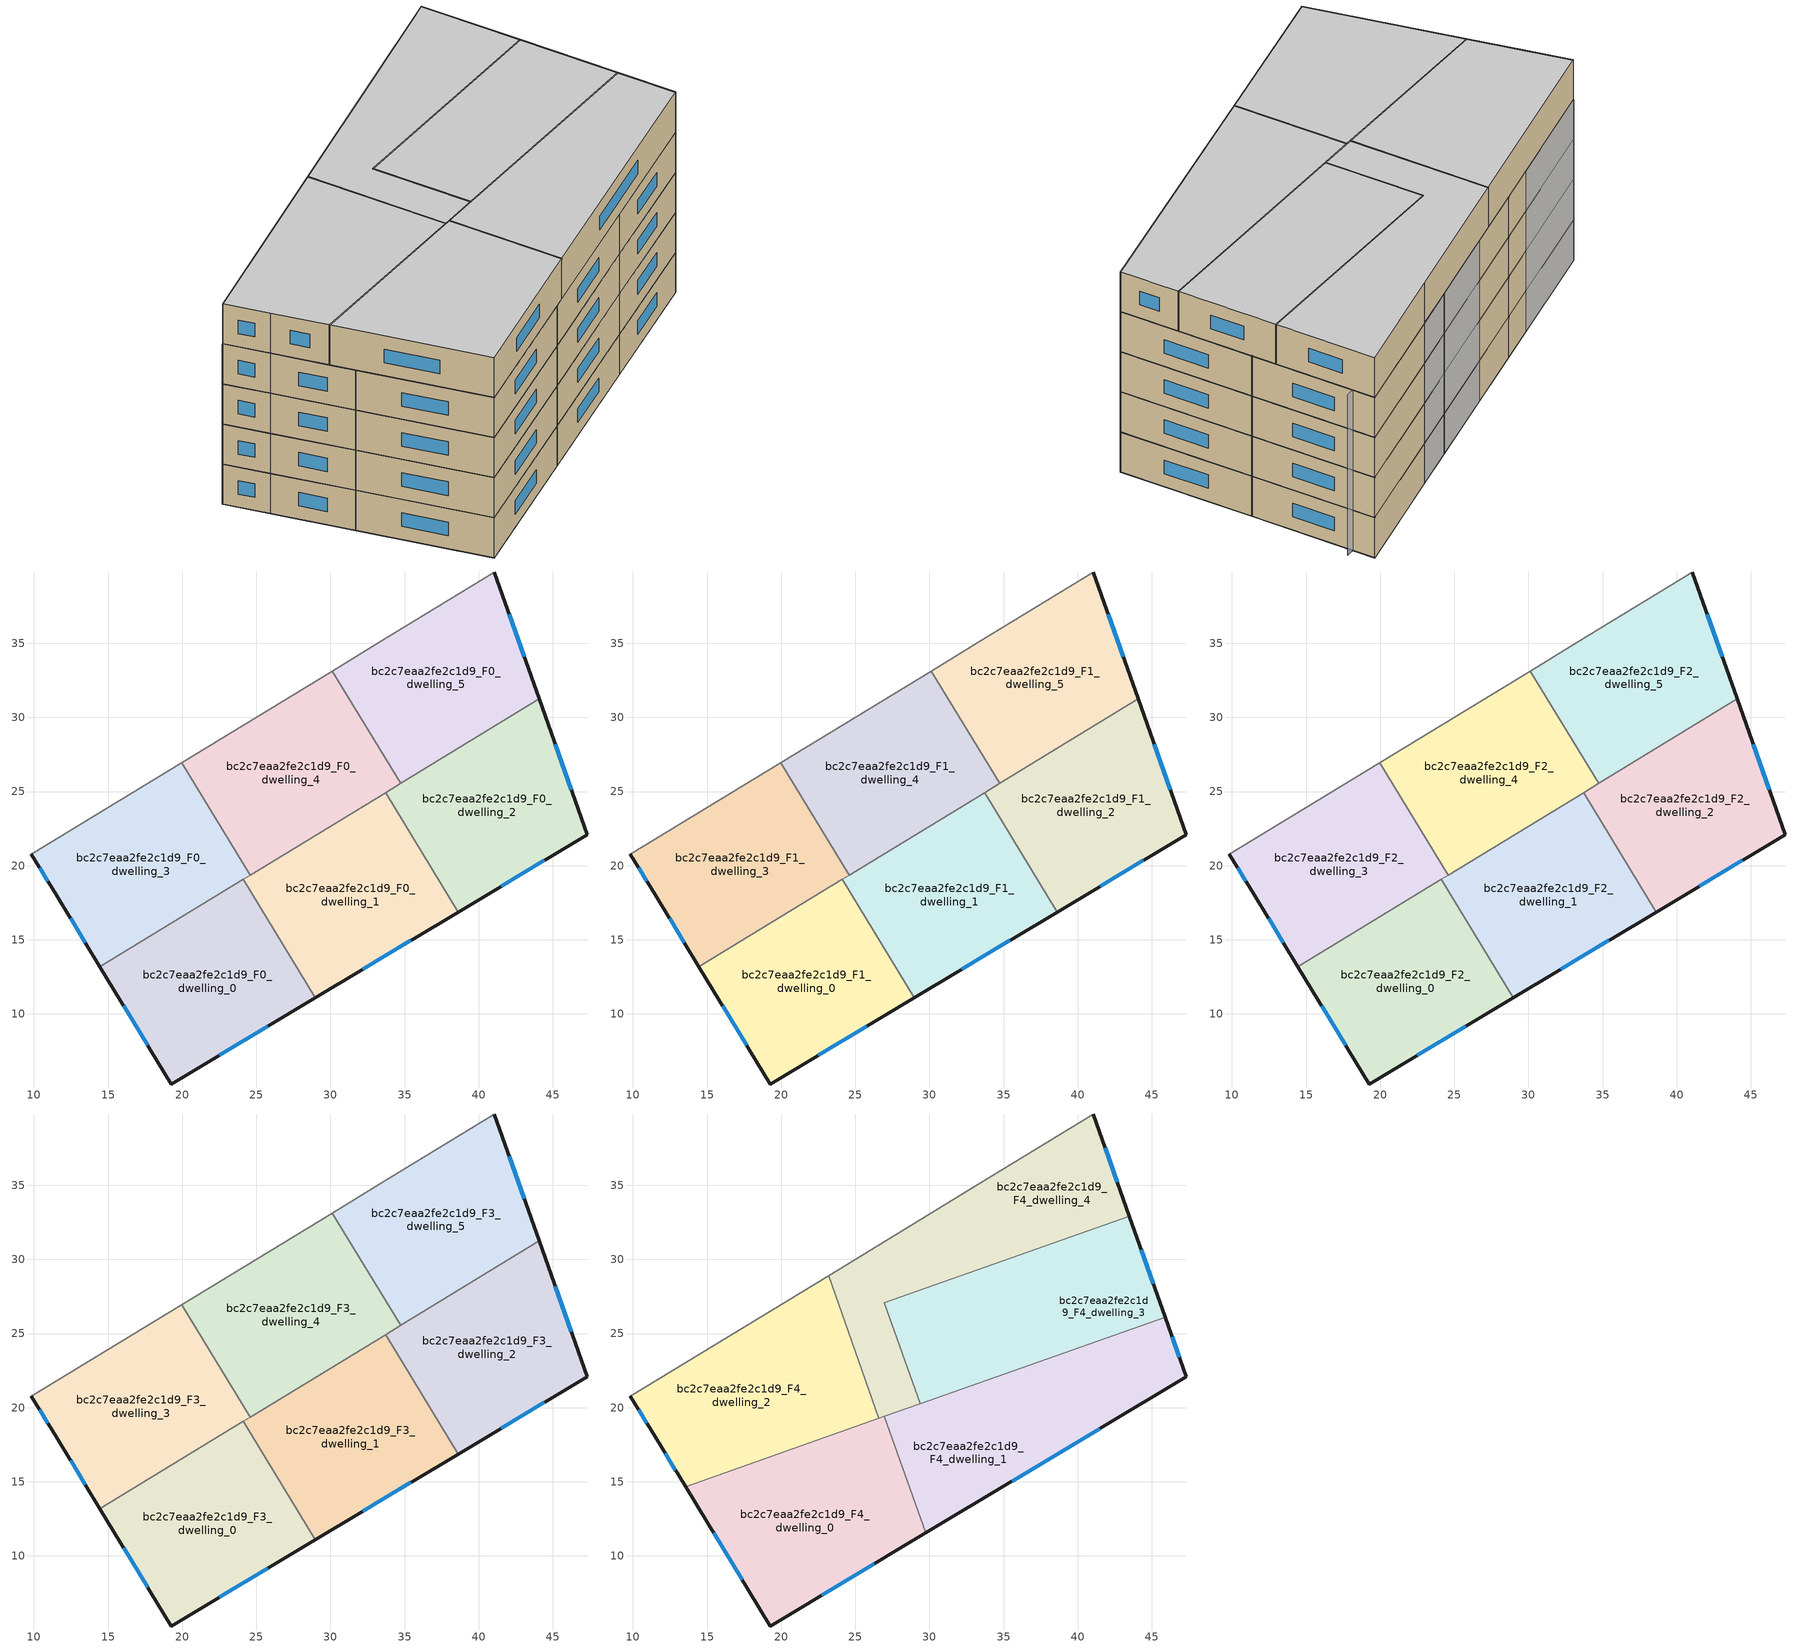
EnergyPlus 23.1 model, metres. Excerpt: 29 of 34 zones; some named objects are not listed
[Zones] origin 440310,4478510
bc2c7eaa2fe2c1d9_F0_dwelling_0
 floor ground (EU_floor_Construction): 28.99,11.11 24.13,19.09 14.46,13.19 19.27,5.28 z0
 wall outside (EU_wall_Construction): 28.99,11.11 19.27,5.28 14.46,13.19 z0:3
 wall to bc2c7eaa2fe2c1d9_F0_dwelling_1 (EU_wall_Construction): 24.13,19.09 28.99,11.11 z0:3
 wall to bc2c7eaa2fe2c1d9_F0_dwelling_3 (EU_wall_Construction): 14.46,13.19 24.13,19.09 z0:3
 window (EU_Window_Construction): 25.77,9.17 22.49,7.21 / 17.67,7.9 16.05,10.57 z0.99:2.01
bc2c7eaa2fe2c1d9_F0_dwelling_1
 floor ground (EU_floor_Construction): 38.62,16.88 33.72,24.93 24.13,19.09 28.99,11.11 z0
 wall outside (EU_wall_Construction): 38.62,16.88 28.99,11.11 z0:3
 wall to bc2c7eaa2fe2c1d9_F0_dwelling_2 (EU_wall_Construction): 33.72,24.93 38.62,16.88 z0:3
 wall to bc2c7eaa2fe2c1d9_F0_dwelling_4 (EU_wall_Construction): 24.59,19.37 33.72,24.93 z0:3
 wall to bc2c7eaa2fe2c1d9_F0_dwelling_3 (EU_wall_Construction): 24.13,19.09 24.59,19.37 z0:3
 window (EU_Window_Construction): 35.43,14.96 32.18,13.02 z0.99:2.01
bc2c7eaa2fe2c1d9_F0_dwelling_2
 floor ground (EU_floor_Construction): 47.32,22.08 44.08,31.24 33.72,24.93 38.62,16.88 z0
 wall outside (EU_wall_Construction): 44.08,31.24 47.32,22.08 38.62,16.88 z0:3
 wall to bc2c7eaa2fe2c1d9_F0_dwelling_5 (EU_wall_Construction): 34.74,25.55 44.08,31.24 z0:3
 wall to bc2c7eaa2fe2c1d9_F0_dwelling_4 (EU_wall_Construction): 33.72,24.93 34.73,25.55 z0:3
 window (EU_Window_Construction): 45.15,28.21 46.24,25.12 / 44.44,20.36 41.51,18.6 z0.99:2.01
bc2c7eaa2fe2c1d9_F0_dwelling_3
 floor ground (EU_floor_Construction): 24.59,19.37 19.97,26.95 9.83,20.77 11.5,18.05 14.46,13.19 z0
 wall outside (EU_wall_Construction): 14.46,13.19 11.5,18.05 9.83,20.77 z0:3
 wall adiabatic (EU_wall_Construction): 9.83,20.77 19.97,26.95 z0:3
 wall to bc2c7eaa2fe2c1d9_F0_dwelling_4 (EU_wall_Construction): 19.97,26.95 24.59,19.37 z0:3
 window (EU_Window_Construction): 13.48,14.8 12.48,16.44 / 10.95,18.95 10.38,19.87 z0.99:2.01
bc2c7eaa2fe2c1d9_F0_dwelling_4
 floor ground (EU_floor_Construction): 34.73,25.55 30.12,33.13 19.97,26.95 24.59,19.37 z0
 wall to bc2c7eaa2fe2c1d9_F0_dwelling_5 (EU_wall_Construction): 30.12,33.13 34.73,25.55 z0:3
 wall adiabatic (EU_wall_Construction): 19.97,26.95 30.12,33.13 z0:3
bc2c7eaa2fe2c1d9_F0_dwelling_5
 floor ground (EU_floor_Construction): 44.08,31.24 41.05,39.81 33.29,35.06 30.12,33.13 34.73,25.55 z0
 wall outside (EU_wall_Construction): 41.05,39.81 44.08,31.24 z0:3
 wall adiabatic (EU_wall_Construction): 30.12,33.13 33.29,35.06 41.05,39.81 z0:3
 window (EU_Window_Construction): 42.05,36.97 43.07,34.08 z0.99:2.01
bc2c7eaa2fe2c1d9_F1_dwelling_0
 floor to bc2c7eaa2fe2c1d9_F0_dwelling_0 (EU_floor_Construction): 28.99,11.11 24.13,19.09 14.46,13.19 19.27,5.28 z3
 wall outside (EU_wall_Construction): 28.99,11.11 19.27,5.28 14.46,13.19 z3:6
 wall to bc2c7eaa2fe2c1d9_F1_dwelling_1 (EU_wall_Construction): 24.13,19.09 28.99,11.11 z3:6
 wall to bc2c7eaa2fe2c1d9_F1_dwelling_3 (EU_wall_Construction): 14.46,13.19 24.13,19.09 z3:6
 window (EU_Window_Construction): 25.77,9.17 22.49,7.21 / 17.67,7.9 16.05,10.57 z3.99:5.01
bc2c7eaa2fe2c1d9_F1_dwelling_1
 floor to bc2c7eaa2fe2c1d9_F0_dwelling_1 (EU_floor_Construction): 38.62,16.88 33.72,24.93 24.13,19.09 28.99,11.11 z3
 wall outside (EU_wall_Construction): 38.62,16.88 28.99,11.11 z3:6
 wall to bc2c7eaa2fe2c1d9_F1_dwelling_2 (EU_wall_Construction): 33.72,24.93 38.62,16.88 z3:6
 wall to bc2c7eaa2fe2c1d9_F1_dwelling_4 (EU_wall_Construction): 24.59,19.37 33.72,24.93 z3:6
 wall to bc2c7eaa2fe2c1d9_F1_dwelling_3 (EU_wall_Construction): 24.13,19.09 24.59,19.37 z3:6
 window (EU_Window_Construction): 35.43,14.96 32.18,13.02 z3.99:5.01
bc2c7eaa2fe2c1d9_F1_dwelling_2
 floor to bc2c7eaa2fe2c1d9_F0_dwelling_2 (EU_floor_Construction): 47.32,22.08 44.08,31.24 33.72,24.93 38.62,16.88 z3
 wall outside (EU_wall_Construction): 44.08,31.24 47.32,22.08 38.62,16.88 z3:6
 wall to bc2c7eaa2fe2c1d9_F1_dwelling_5 (EU_wall_Construction): 34.74,25.55 44.08,31.24 z3:6
 wall to bc2c7eaa2fe2c1d9_F1_dwelling_4 (EU_wall_Construction): 33.72,24.93 34.73,25.55 z3:6
 window (EU_Window_Construction): 45.15,28.21 46.24,25.12 / 44.44,20.36 41.51,18.6 z3.99:5.01
bc2c7eaa2fe2c1d9_F1_dwelling_3
 floor to bc2c7eaa2fe2c1d9_F0_dwelling_3 (EU_floor_Construction): 24.59,19.37 19.97,26.95 9.83,20.77 11.5,18.05 14.46,13.19 z3
 wall outside (EU_wall_Construction): 14.46,13.19 11.5,18.05 9.83,20.77 z3:6
 wall adiabatic (EU_wall_Construction): 9.83,20.77 19.97,26.95 z3:6
 wall to bc2c7eaa2fe2c1d9_F1_dwelling_4 (EU_wall_Construction): 19.97,26.95 24.59,19.37 z3:6
 window (EU_Window_Construction): 13.48,14.8 12.48,16.44 / 10.95,18.95 10.38,19.87 z3.99:5.01
bc2c7eaa2fe2c1d9_F1_dwelling_4
 floor to bc2c7eaa2fe2c1d9_F0_dwelling_4 (EU_floor_Construction): 34.73,25.55 30.12,33.13 19.97,26.95 24.59,19.37 z3
 wall to bc2c7eaa2fe2c1d9_F1_dwelling_5 (EU_wall_Construction): 30.12,33.13 34.73,25.55 z3:6
 wall adiabatic (EU_wall_Construction): 19.97,26.95 30.12,33.13 z3:6
bc2c7eaa2fe2c1d9_F1_dwelling_5
 floor to bc2c7eaa2fe2c1d9_F0_dwelling_5 (EU_floor_Construction): 44.08,31.24 41.05,39.81 33.29,35.06 30.12,33.13 34.73,25.55 z3
 wall outside (EU_wall_Construction): 41.05,39.81 44.08,31.24 z3:6
 wall adiabatic (EU_wall_Construction): 30.12,33.13 33.29,35.06 41.05,39.81 z3:6
 window (EU_Window_Construction): 42.05,36.97 43.07,34.08 z3.99:5.01
bc2c7eaa2fe2c1d9_F2_dwelling_0
 floor to bc2c7eaa2fe2c1d9_F1_dwelling_0 (EU_floor_Construction): 28.99,11.11 24.13,19.09 14.46,13.19 19.27,5.28 z6
 wall outside (EU_wall_Construction): 28.99,11.11 19.27,5.28 14.46,13.19 z6:9
 wall to bc2c7eaa2fe2c1d9_F2_dwelling_1 (EU_wall_Construction): 24.13,19.09 28.99,11.11 z6:9
 wall to bc2c7eaa2fe2c1d9_F2_dwelling_3 (EU_wall_Construction): 14.46,13.19 24.13,19.09 z6:9
 window (EU_Window_Construction): 25.77,9.17 22.49,7.21 / 17.67,7.9 16.05,10.57 z6.99:8.01
bc2c7eaa2fe2c1d9_F2_dwelling_1
 floor to bc2c7eaa2fe2c1d9_F1_dwelling_1 (EU_floor_Construction): 38.62,16.88 33.72,24.93 24.13,19.09 28.99,11.11 z6
 wall outside (EU_wall_Construction): 38.62,16.88 28.99,11.11 z6:9
 wall to bc2c7eaa2fe2c1d9_F2_dwelling_2 (EU_wall_Construction): 33.72,24.93 38.62,16.88 z6:9
 wall to bc2c7eaa2fe2c1d9_F2_dwelling_4 (EU_wall_Construction): 24.59,19.37 33.72,24.93 z6:9
 wall to bc2c7eaa2fe2c1d9_F2_dwelling_3 (EU_wall_Construction): 24.13,19.09 24.59,19.37 z6:9
 window (EU_Window_Construction): 35.43,14.96 32.18,13.02 z6.99:8.01
bc2c7eaa2fe2c1d9_F2_dwelling_2
 floor to bc2c7eaa2fe2c1d9_F1_dwelling_2 (EU_floor_Construction): 47.32,22.08 44.08,31.24 33.72,24.93 38.62,16.88 z6
 wall outside (EU_wall_Construction): 44.08,31.24 47.32,22.08 38.62,16.88 z6:9
 wall to bc2c7eaa2fe2c1d9_F2_dwelling_5 (EU_wall_Construction): 34.74,25.55 44.08,31.24 z6:9
 wall to bc2c7eaa2fe2c1d9_F2_dwelling_4 (EU_wall_Construction): 33.72,24.93 34.73,25.55 z6:9
 window (EU_Window_Construction): 45.15,28.21 46.24,25.12 / 44.44,20.36 41.51,18.6 z6.99:8.01
bc2c7eaa2fe2c1d9_F2_dwelling_3
 floor to bc2c7eaa2fe2c1d9_F1_dwelling_3 (EU_floor_Construction): 24.59,19.37 19.97,26.95 9.83,20.77 11.5,18.05 14.46,13.19 z6
 wall outside (EU_wall_Construction): 14.46,13.19 11.5,18.05 9.83,20.77 z6:9
 wall adiabatic (EU_wall_Construction): 9.83,20.77 19.97,26.95 z6:9
 wall to bc2c7eaa2fe2c1d9_F2_dwelling_4 (EU_wall_Construction): 19.97,26.95 24.59,19.37 z6:9
 window (EU_Window_Construction): 13.48,14.8 12.48,16.44 / 10.95,18.95 10.38,19.87 z6.99:8.01
bc2c7eaa2fe2c1d9_F2_dwelling_4
 floor to bc2c7eaa2fe2c1d9_F1_dwelling_4 (EU_floor_Construction): 34.73,25.55 30.12,33.13 19.97,26.95 24.59,19.37 z6
 wall to bc2c7eaa2fe2c1d9_F2_dwelling_5 (EU_wall_Construction): 30.12,33.13 34.73,25.55 z6:9
 wall adiabatic (EU_wall_Construction): 19.97,26.95 30.12,33.13 z6:9
bc2c7eaa2fe2c1d9_F2_dwelling_5
 floor to bc2c7eaa2fe2c1d9_F1_dwelling_5 (EU_floor_Construction): 44.08,31.24 41.05,39.81 33.29,35.06 30.12,33.13 34.73,25.55 z6
 wall outside (EU_wall_Construction): 41.05,39.81 44.08,31.24 z6:9
 wall adiabatic (EU_wall_Construction): 30.12,33.13 33.29,35.06 41.05,39.81 z6:9
 window (EU_Window_Construction): 42.05,36.97 43.07,34.08 z6.99:8.01
bc2c7eaa2fe2c1d9_F3_dwelling_0
 floor to bc2c7eaa2fe2c1d9_F2_dwelling_0 (EU_floor_Construction): 28.99,11.11 24.13,19.09 14.46,13.19 19.27,5.28 z9
 wall outside (EU_wall_Construction): 28.99,11.11 19.27,5.28 14.46,13.19 z9:12
 wall to bc2c7eaa2fe2c1d9_F3_dwelling_1 (EU_wall_Construction): 24.13,19.09 28.99,11.11 z9:12
 wall to bc2c7eaa2fe2c1d9_F3_dwelling_3 (EU_wall_Construction): 14.46,13.19 24.13,19.09 z9:12
 window (EU_Window_Construction): 25.77,9.17 22.49,7.21 / 17.67,7.9 16.05,10.57 z9.99:11.01
 ceiling adiabatic (EU_roof_Construction): 24.46,18.53 28.99,11.11 19.27,5.28 14.46,13.19 21.51,17.49 z12
bc2c7eaa2fe2c1d9_F3_dwelling_1
 floor to bc2c7eaa2fe2c1d9_F2_dwelling_1 (EU_floor_Construction): 38.62,16.88 33.72,24.93 24.13,19.09 28.99,11.11 z9
 wall outside (EU_wall_Construction): 38.62,16.88 28.99,11.11 z9:12
 wall to bc2c7eaa2fe2c1d9_F3_dwelling_2 (EU_wall_Construction): 33.72,24.93 38.62,16.88 z9:12
 wall to bc2c7eaa2fe2c1d9_F3_dwelling_4 (EU_wall_Construction): 24.59,19.37 33.72,24.93 z9:12
 wall to bc2c7eaa2fe2c1d9_F3_dwelling_3 (EU_wall_Construction): 24.13,19.09 24.59,19.37 z9:12
 window (EU_Window_Construction): 35.43,14.96 32.18,13.02 z9.99:11.01
bc2c7eaa2fe2c1d9_F3_dwelling_2
 floor to bc2c7eaa2fe2c1d9_F2_dwelling_2 (EU_floor_Construction): 47.32,22.08 44.08,31.24 33.72,24.93 38.62,16.88 z9
 wall outside (EU_wall_Construction): 44.08,31.24 47.32,22.08 38.62,16.88 z9:12
 wall to bc2c7eaa2fe2c1d9_F3_dwelling_5 (EU_wall_Construction): 34.74,25.55 44.08,31.24 z9:12
 wall to bc2c7eaa2fe2c1d9_F3_dwelling_4 (EU_wall_Construction): 33.72,24.93 34.73,25.55 z9:12
 window (EU_Window_Construction): 45.15,28.21 46.24,25.12 / 44.44,20.36 41.51,18.6 z9.99:11.01
bc2c7eaa2fe2c1d9_F3_dwelling_3
 floor to bc2c7eaa2fe2c1d9_F2_dwelling_3 (EU_floor_Construction): 24.59,19.37 19.97,26.95 9.83,20.77 11.5,18.05 14.46,13.19 z9
 wall outside (EU_wall_Construction): 14.46,13.19 11.5,18.05 9.83,20.77 z9:12
 wall adiabatic (EU_wall_Construction): 9.83,20.77 19.97,26.95 z9:12
 wall to bc2c7eaa2fe2c1d9_F3_dwelling_4 (EU_wall_Construction): 19.97,26.95 24.59,19.37 z9:12
 window (EU_Window_Construction): 13.48,14.8 12.48,16.44 / 10.95,18.95 10.38,19.87 z9.99:11.01
bc2c7eaa2fe2c1d9_F3_dwelling_4
 floor to bc2c7eaa2fe2c1d9_F2_dwelling_4 (EU_floor_Construction): 34.73,25.55 30.12,33.13 19.97,26.95 24.59,19.37 z9
 wall to bc2c7eaa2fe2c1d9_F3_dwelling_5 (EU_wall_Construction): 30.12,33.13 34.73,25.55 z9:12
 wall adiabatic (EU_wall_Construction): 19.97,26.95 30.12,33.13 z9:12
bc2c7eaa2fe2c1d9_F3_dwelling_5
 floor to bc2c7eaa2fe2c1d9_F2_dwelling_5 (EU_floor_Construction): 44.08,31.24 41.05,39.81 33.29,35.06 30.12,33.13 34.73,25.55 z9
 wall outside (EU_wall_Construction): 41.05,39.81 44.08,31.24 z9:12
 wall adiabatic (EU_wall_Construction): 30.12,33.13 33.29,35.06 41.05,39.81 z9:12
 window (EU_Window_Construction): 42.05,36.97 43.07,34.08 z9.99:11.01
bc2c7eaa2fe2c1d9_F4_dwelling_0
 floor to bc2c7eaa2fe2c1d9_F3_dwelling_3 (EU_floor_Construction): 21.51,17.49 13.55,14.68 14.46,13.19 z12
 floor to bc2c7eaa2fe2c1d9_F3_dwelling_1 (EU_floor_Construction): 29.74,11.56 26.97,19.42 24.46,18.53 28.99,11.11 z12
 floor adiabatic (EU_floor_Construction): 28.99,11.11 24.46,18.53 26.97,19.42 21.51,17.49 14.46,13.19 13.55,14.68 19.27,5.28 29.74,11.56 z12
 wall outside (EU_wall_Construction): 29.74,11.56 19.27,5.28 13.55,14.68 z12:15
 wall to bc2c7eaa2fe2c1d9_F4_dwelling_1 (EU_wall_Construction): 26.97,19.42 29.74,11.56 z12:15
 wall to bc2c7eaa2fe2c1d9_F4_dwelling_2 (EU_wall_Construction): 13.55,14.68 26.6,19.29 z12:15
 wall to bc2c7eaa2fe2c1d9_F4_dwelling_4 (EU_wall_Construction): 26.6,19.29 26.97,19.42 z12:15
 window (EU_Window_Construction): 26.27,9.48 22.74,7.36 / 17.37,8.39 15.45,11.56 z12.99:14.01
 ceiling to bc2c7eaa2fe2c1d9_F5_dwelling_0 (EU_floor_Construction): 26.97,19.42 29.74,11.56 19.27,5.28 13.55,14.68 z15
bc2c7eaa2fe2c1d9_F4_dwelling_1
 floor to bc2c7eaa2fe2c1d9_F3_dwelling_1 (EU_floor_Construction): 38.62,16.88 35.29,22.36 26.97,19.42 29.74,11.56 z12
 floor to bc2c7eaa2fe2c1d9_F3_dwelling_2 (EU_floor_Construction): 47.32,22.08 45.89,26.1 35.29,22.36 38.62,16.88 z12
 wall outside (EU_wall_Construction): 45.89,26.11 47.32,22.08 29.74,11.56 z12:15
 wall to bc2c7eaa2fe2c1d9_F4_dwelling_3 (EU_wall_Construction): 29.37,20.27 45.89,26.11 z12:15
 wall to bc2c7eaa2fe2c1d9_F4_dwelling_4 (EU_wall_Construction): 26.97,19.42 29.37,20.27 z12:15
 window (EU_Window_Construction): 41.49,18.59 35.57,15.05 / 46.37,24.77 46.84,23.42 z12.99:14.01
 ceiling to bc2c7eaa2fe2c1d9_F5_dwelling_1 (EU_floor_Construction): 45.89,26.11 47.32,22.08 29.74,11.56 26.97,19.42 z15
bc2c7eaa2fe2c1d9_F4_dwelling_2
 floor to bc2c7eaa2fe2c1d9_F3_dwelling_3 (EU_floor_Construction): 21.51,17.49 24.59,19.37 19.97,26.95 9.83,20.77 11.5,18.05 13.55,14.68 z12
 floor to bc2c7eaa2fe2c1d9_F3_dwelling_0 (EU_floor_Construction): 24.46,18.53 24.13,19.09 21.51,17.49 z12
 floor to bc2c7eaa2fe2c1d9_F3_dwelling_4 (EU_floor_Construction): 26.22,20.36 23.2,28.92 19.97,26.95 24.59,19.37 z12
 floor to bc2c7eaa2fe2c1d9_F3_dwelling_1 (EU_floor_Construction): 26.6,19.29 26.22,20.36 24.13,19.09 24.46,18.53 z12
 wall outside (EU_wall_Construction): 13.55,14.68 11.5,18.05 9.83,20.77 z12:15
 wall adiabatic (EU_wall_Construction): 9.83,20.77 23.2,28.92 z12:15
 wall to bc2c7eaa2fe2c1d9_F4_dwelling_4 (EU_wall_Construction): 23.2,28.92 26.6,19.29 z12:15
 window (EU_Window_Construction): 10.95,18.95 10.38,19.87 / 12.87,15.8 12.18,16.93 z12.99:14.01
 ceiling to bc2c7eaa2fe2c1d9_F5_dwelling_2 (EU_floor_Construction): 23.2,28.92 26.6,19.29 13.55,14.68 11.5,18.05 9.83,20.77 z15
bc2c7eaa2fe2c1d9_F4_dwelling_3
 floor to bc2c7eaa2fe2c1d9_F3_dwelling_2 (EU_floor_Construction): 45.89,26.1 44.08,31.24 33.72,24.93 35.29,22.36 z12
 floor to bc2c7eaa2fe2c1d9_F3_dwelling_4 (EU_floor_Construction): 34.73,25.55 32.59,29.06 26.97,27.08 28.79,21.92 z12
 floor to bc2c7eaa2fe2c1d9_F3_dwelling_5 (EU_floor_Construction): 44.08,31.24 43.49,32.91 32.59,29.06 34.73,25.55 z12
 floor to bc2c7eaa2fe2c1d9_F3_dwelling_1 (EU_floor_Construction): 35.29,22.36 33.72,24.93 28.79,21.92 29.37,20.27 z12
 wall outside (EU_wall_Construction): 43.49,32.91 45.89,26.11 z12:15
 wall to bc2c7eaa2fe2c1d9_F4_dwelling_4 (EU_wall_Construction): 29.37,20.27 26.97,27.08 43.49,32.91 z12:15
 window (EU_Window_Construction): 44.28,30.66 45.1,28.36 z12.99:14.01
 ceiling to bc2c7eaa2fe2c1d9_F5_dwelling_3 (EU_floor_Construction): 43.49,32.91 45.89,26.11 29.37,20.27 26.97,27.08 z15
bc2c7eaa2fe2c1d9_F4_dwelling_4
 floor to bc2c7eaa2fe2c1d9_F3_dwelling_4 (EU_floor_Construction): 28.79,21.92 26.97,27.08 32.59,29.06 30.12,33.13 23.2,28.92 26.22,20.36 z12
 floor to bc2c7eaa2fe2c1d9_F3_dwelling_5 (EU_floor_Construction): 43.49,32.91 41.05,39.81 33.29,35.06 30.12,33.13 32.59,29.06 z12
 floor to bc2c7eaa2fe2c1d9_F3_dwelling_1 (EU_floor_Construction): 29.37,20.27 28.79,21.92 26.22,20.36 26.6,19.29 z12
 wall outside (EU_wall_Construction): 41.05,39.81 43.49,32.91 z12:15
 wall adiabatic (EU_wall_Construction): 23.2,28.92 33.29,35.06 41.05,39.81 z12:15
 window (EU_Window_Construction): 41.86,37.52 42.68,35.2 z12.99:14.01
 ceiling to bc2c7eaa2fe2c1d9_F5_dwelling_4 (EU_floor_Construction): 41.05,39.81 43.49,32.91 26.97,27.08 29.37,20.27 26.6,19.29 23.2,28.92 33.29,35.06 z15
shading: 36.24,36.86 9.82,20.77 / 42.17,38.47 33.29,35.06 z0:12
[Building]
EU S2 Campaign: North Axis=0; Terrain=City; Solar Distribution=FullExterior
[Site:Location]
Madrid: Latitude=40.5; Longitude=-3.5; Time Zone=1; Elevation=609
[SizingPeriod:WeatherFileDays]
AnnualSizingPeriod: Begin Month=1; Begin Day of Month=1; End Month=12; End Day of Month=31; Day of Week for Start Day=Monday; Use Weather File Daylight Saving Period=No; Use Weather File Rain and Snow Indicators=No
[MATERIAL]
EU_InternalMass_Material: Roughness=MediumRough; Thickness=0.1; Conductivity=1; Density=1800; Specific Heat=900; Thermal Absorptance=0.9; Solar Absorptance=0.7; Visible Absorptance=0.7
[MATERIAL:NOMASS] Roughness=MediumRough; Thermal Absorptance=0.9; Solar Absorptance=0.7; Visible Absorptance=0.7
Name | Thermal Resistance
EU_wall_NoMass | 0.609216
EU_roof_NoMass | 0.513268
EU_floor_NoMass | 0.568163
[WINDOWMATERIAL:SIMPLEGLAZINGSYSTEM]
EU_Window_SimpleGlazing: UFactor=5.50606; Solar Heat Gain Coefficient=0.85; Visible Transmittance=0.85
[CONSTRUCTION]
EU_wall_Construction: EU_wall_NoMass
EU_roof_Construction: EU_roof_NoMass
EU_floor_Construction: EU_floor_NoMass
EU_InternalMass_Construction: EU_InternalMass_Material
EU_Window_Construction: EU_Window_SimpleGlazing
[ZONE] Type=1; Multiplier=1; Ceiling Height=autocalculate; Floor Area=autocalculate; Part of Total Floor Area=Yes
Name | Volume
bc2c7eaa2fe2c1d9_F0_dwelling_0; bc2c7eaa2fe2c1d9_F1_dwelling_0; bc2c7eaa2fe2c1d9_F2_dwelling_0; bc2c7eaa2fe2c1d9_F3_dwelling_0 | 316.266
bc2c7eaa2fe2c1d9_F4_dwelling_0 | 379.541
bc2c7eaa2fe2c1d9_F0_dwelling_1; bc2c7eaa2fe2c1d9_F1_dwelling_1; bc2c7eaa2fe2c1d9_F2_dwelling_1; bc2c7eaa2fe2c1d9_F3_dwelling_1 | 316.295
bc2c7eaa2fe2c1d9_F4_dwelling_1 | 379.548
bc2c7eaa2fe2c1d9_F0_dwelling_2; bc2c7eaa2fe2c1d9_F1_dwelling_2; bc2c7eaa2fe2c1d9_F2_dwelling_2; bc2c7eaa2fe2c1d9_F3_dwelling_2 | 316.277
bc2c7eaa2fe2c1d9_F4_dwelling_2 | 379.529
bc2c7eaa2fe2c1d9_F0_dwelling_3; bc2c7eaa2fe2c1d9_F1_dwelling_3; bc2c7eaa2fe2c1d9_F2_dwelling_3; bc2c7eaa2fe2c1d9_F3_dwelling_3 | 316.267
bc2c7eaa2fe2c1d9_F4_dwelling_3 | 379.518
bc2c7eaa2fe2c1d9_F0_dwelling_4; bc2c7eaa2fe2c1d9_F1_dwelling_4; bc2c7eaa2fe2c1d9_F2_dwelling_4; bc2c7eaa2fe2c1d9_F3_dwelling_4 | 316.26
bc2c7eaa2fe2c1d9_F4_dwelling_4 | 379.535
bc2c7eaa2fe2c1d9_F0_dwelling_5; bc2c7eaa2fe2c1d9_F1_dwelling_5; bc2c7eaa2fe2c1d9_F2_dwelling_5; bc2c7eaa2fe2c1d9_F3_dwelling_5 | 316.271
[INTERNALMASS] Construction=EU_InternalMass_Construction
Name | Zone or ZoneList | Surface Area
bc2c7eaa2fe2c1d9_F0_dwelling_0_EU_InternalMass | bc2c7eaa2fe2c1d9_F0_dwelling_0 | 105.422
bc2c7eaa2fe2c1d9_F0_dwelling_1_EU_InternalMass | bc2c7eaa2fe2c1d9_F0_dwelling_1 | 105.431
bc2c7eaa2fe2c1d9_F0_dwelling_2_EU_InternalMass | bc2c7eaa2fe2c1d9_F0_dwelling_2 | 105.426
bc2c7eaa2fe2c1d9_F0_dwelling_3_EU_InternalMass | bc2c7eaa2fe2c1d9_F0_dwelling_3 | 105.423
bc2c7eaa2fe2c1d9_F0_dwelling_4_EU_InternalMass | bc2c7eaa2fe2c1d9_F0_dwelling_4 | 105.42
bc2c7eaa2fe2c1d9_F0_dwelling_5_EU_InternalMass | bc2c7eaa2fe2c1d9_F0_dwelling_5 | 105.424
bc2c7eaa2fe2c1d9_F1_dwelling_0_EU_InternalMass | bc2c7eaa2fe2c1d9_F1_dwelling_0 | 105.422
bc2c7eaa2fe2c1d9_F1_dwelling_1_EU_InternalMass | bc2c7eaa2fe2c1d9_F1_dwelling_1 | 105.431
bc2c7eaa2fe2c1d9_F1_dwelling_2_EU_InternalMass | bc2c7eaa2fe2c1d9_F1_dwelling_2 | 105.426
bc2c7eaa2fe2c1d9_F1_dwelling_3_EU_InternalMass | bc2c7eaa2fe2c1d9_F1_dwelling_3 | 105.423
bc2c7eaa2fe2c1d9_F1_dwelling_4_EU_InternalMass | bc2c7eaa2fe2c1d9_F1_dwelling_4 | 105.42
bc2c7eaa2fe2c1d9_F1_dwelling_5_EU_InternalMass | bc2c7eaa2fe2c1d9_F1_dwelling_5 | 105.424
bc2c7eaa2fe2c1d9_F2_dwelling_0_EU_InternalMass | bc2c7eaa2fe2c1d9_F2_dwelling_0 | 105.422
bc2c7eaa2fe2c1d9_F2_dwelling_1_EU_InternalMass | bc2c7eaa2fe2c1d9_F2_dwelling_1 | 105.431
bc2c7eaa2fe2c1d9_F2_dwelling_2_EU_InternalMass | bc2c7eaa2fe2c1d9_F2_dwelling_2 | 105.426
bc2c7eaa2fe2c1d9_F2_dwelling_3_EU_InternalMass | bc2c7eaa2fe2c1d9_F2_dwelling_3 | 105.423
bc2c7eaa2fe2c1d9_F2_dwelling_4_EU_InternalMass | bc2c7eaa2fe2c1d9_F2_dwelling_4 | 105.42
bc2c7eaa2fe2c1d9_F2_dwelling_5_EU_InternalMass | bc2c7eaa2fe2c1d9_F2_dwelling_5 | 105.424
bc2c7eaa2fe2c1d9_F3_dwelling_0_EU_InternalMass | bc2c7eaa2fe2c1d9_F3_dwelling_0 | 105.422
bc2c7eaa2fe2c1d9_F3_dwelling_1_EU_InternalMass | bc2c7eaa2fe2c1d9_F3_dwelling_1 | 105.431
bc2c7eaa2fe2c1d9_F3_dwelling_2_EU_InternalMass | bc2c7eaa2fe2c1d9_F3_dwelling_2 | 105.426
bc2c7eaa2fe2c1d9_F3_dwelling_3_EU_InternalMass | bc2c7eaa2fe2c1d9_F3_dwelling_3 | 105.423
bc2c7eaa2fe2c1d9_F3_dwelling_4_EU_InternalMass | bc2c7eaa2fe2c1d9_F3_dwelling_4 | 105.42
bc2c7eaa2fe2c1d9_F3_dwelling_5_EU_InternalMass | bc2c7eaa2fe2c1d9_F3_dwelling_5 | 105.424
bc2c7eaa2fe2c1d9_F4_dwelling_0_EU_InternalMass | bc2c7eaa2fe2c1d9_F4_dwelling_0 | 126.51
bc2c7eaa2fe2c1d9_F4_dwelling_1_EU_InternalMass | bc2c7eaa2fe2c1d9_F4_dwelling_1 | 126.517
bc2c7eaa2fe2c1d9_F4_dwelling_2_EU_InternalMass | bc2c7eaa2fe2c1d9_F4_dwelling_2 | 126.508
bc2c7eaa2fe2c1d9_F4_dwelling_3_EU_InternalMass | bc2c7eaa2fe2c1d9_F4_dwelling_3 | 126.504
bc2c7eaa2fe2c1d9_F4_dwelling_4_EU_InternalMass | bc2c7eaa2fe2c1d9_F4_dwelling_4 | 126.511
[OTHEREQUIPMENT] Fuel Type=Electricity; Design Level Calculation Method=Watts/Area; Power per Zone Floor Area=1; Fraction Latent=0; Fraction Radiant=0; Fraction Lost=0; Carbon Dioxide Generation Rate=0; EndUse Subcategory=EU_Step8_InternalGains
Name | Zone or ZoneList or Space or SpaceList | Schedule
EU_Step8_InternalGain_bc2c7eaa2fe2c1d9_F0_dwelling_0_f000 | bc2c7eaa2fe2c1d9_F0_dwelling_0 | EU_Step8_GainSchedule_bc2c7eaa2fe2c1d9_F0_dwelling_0_f000
EU_Step8_InternalGain_bc2c7eaa2fe2c1d9_F0_dwelling_1_f000 | bc2c7eaa2fe2c1d9_F0_dwelling_1 | EU_Step8_GainSchedule_bc2c7eaa2fe2c1d9_F0_dwelling_1_f000
EU_Step8_InternalGain_bc2c7eaa2fe2c1d9_F0_dwelling_2_f000 | bc2c7eaa2fe2c1d9_F0_dwelling_2 | EU_Step8_GainSchedule_bc2c7eaa2fe2c1d9_F0_dwelling_2_f000
EU_Step8_InternalGain_bc2c7eaa2fe2c1d9_F0_dwelling_3_f000 | bc2c7eaa2fe2c1d9_F0_dwelling_3 | EU_Step8_GainSchedule_bc2c7eaa2fe2c1d9_F0_dwelling_3_f000
EU_Step8_InternalGain_bc2c7eaa2fe2c1d9_F0_dwelling_4_f000 | bc2c7eaa2fe2c1d9_F0_dwelling_4 | EU_Step8_GainSchedule_bc2c7eaa2fe2c1d9_F0_dwelling_4_f000
EU_Step8_InternalGain_bc2c7eaa2fe2c1d9_F0_dwelling_5_f000 | bc2c7eaa2fe2c1d9_F0_dwelling_5 | EU_Step8_GainSchedule_bc2c7eaa2fe2c1d9_F0_dwelling_5_f000
EU_Step8_InternalGain_bc2c7eaa2fe2c1d9_F1_dwelling_0_f000 | bc2c7eaa2fe2c1d9_F1_dwelling_0 | EU_Step8_GainSchedule_bc2c7eaa2fe2c1d9_F1_dwelling_0_f000
EU_Step8_InternalGain_bc2c7eaa2fe2c1d9_F1_dwelling_1_f000 | bc2c7eaa2fe2c1d9_F1_dwelling_1 | EU_Step8_GainSchedule_bc2c7eaa2fe2c1d9_F1_dwelling_1_f000
EU_Step8_InternalGain_bc2c7eaa2fe2c1d9_F1_dwelling_2_f000 | bc2c7eaa2fe2c1d9_F1_dwelling_2 | EU_Step8_GainSchedule_bc2c7eaa2fe2c1d9_F1_dwelling_2_f000
EU_Step8_InternalGain_bc2c7eaa2fe2c1d9_F1_dwelling_3_f000 | bc2c7eaa2fe2c1d9_F1_dwelling_3 | EU_Step8_GainSchedule_bc2c7eaa2fe2c1d9_F1_dwelling_3_f000
EU_Step8_InternalGain_bc2c7eaa2fe2c1d9_F1_dwelling_4_f000 | bc2c7eaa2fe2c1d9_F1_dwelling_4 | EU_Step8_GainSchedule_bc2c7eaa2fe2c1d9_F1_dwelling_4_f000
EU_Step8_InternalGain_bc2c7eaa2fe2c1d9_F1_dwelling_5_f000 | bc2c7eaa2fe2c1d9_F1_dwelling_5 | EU_Step8_GainSchedule_bc2c7eaa2fe2c1d9_F1_dwelling_5_f000
EU_Step8_InternalGain_bc2c7eaa2fe2c1d9_F2_dwelling_0_f000 | bc2c7eaa2fe2c1d9_F2_dwelling_0 | EU_Step8_GainSchedule_bc2c7eaa2fe2c1d9_F2_dwelling_0_f000
EU_Step8_InternalGain_bc2c7eaa2fe2c1d9_F2_dwelling_1_f000 | bc2c7eaa2fe2c1d9_F2_dwelling_1 | EU_Step8_GainSchedule_bc2c7eaa2fe2c1d9_F2_dwelling_1_f000
EU_Step8_InternalGain_bc2c7eaa2fe2c1d9_F2_dwelling_2_f000 | bc2c7eaa2fe2c1d9_F2_dwelling_2 | EU_Step8_GainSchedule_bc2c7eaa2fe2c1d9_F2_dwelling_2_f000
EU_Step8_InternalGain_bc2c7eaa2fe2c1d9_F2_dwelling_3_f000 | bc2c7eaa2fe2c1d9_F2_dwelling_3 | EU_Step8_GainSchedule_bc2c7eaa2fe2c1d9_F2_dwelling_3_f000
EU_Step8_InternalGain_bc2c7eaa2fe2c1d9_F2_dwelling_4_f000 | bc2c7eaa2fe2c1d9_F2_dwelling_4 | EU_Step8_GainSchedule_bc2c7eaa2fe2c1d9_F2_dwelling_4_f000
EU_Step8_InternalGain_bc2c7eaa2fe2c1d9_F2_dwelling_5_f000 | bc2c7eaa2fe2c1d9_F2_dwelling_5 | EU_Step8_GainSchedule_bc2c7eaa2fe2c1d9_F2_dwelling_5_f000
EU_Step8_InternalGain_bc2c7eaa2fe2c1d9_F3_dwelling_0_f000 | bc2c7eaa2fe2c1d9_F3_dwelling_0 | EU_Step8_GainSchedule_bc2c7eaa2fe2c1d9_F3_dwelling_0_f000
EU_Step8_InternalGain_bc2c7eaa2fe2c1d9_F3_dwelling_1_f000 | bc2c7eaa2fe2c1d9_F3_dwelling_1 | EU_Step8_GainSchedule_bc2c7eaa2fe2c1d9_F3_dwelling_1_f000
EU_Step8_InternalGain_bc2c7eaa2fe2c1d9_F3_dwelling_2_f000 | bc2c7eaa2fe2c1d9_F3_dwelling_2 | EU_Step8_GainSchedule_bc2c7eaa2fe2c1d9_F3_dwelling_2_f000
EU_Step8_InternalGain_bc2c7eaa2fe2c1d9_F3_dwelling_3_f000 | bc2c7eaa2fe2c1d9_F3_dwelling_3 | EU_Step8_GainSchedule_bc2c7eaa2fe2c1d9_F3_dwelling_3_f000
EU_Step8_InternalGain_bc2c7eaa2fe2c1d9_F3_dwelling_4_f000 | bc2c7eaa2fe2c1d9_F3_dwelling_4 | EU_Step8_GainSchedule_bc2c7eaa2fe2c1d9_F3_dwelling_4_f000
EU_Step8_InternalGain_bc2c7eaa2fe2c1d9_F3_dwelling_5_f000 | bc2c7eaa2fe2c1d9_F3_dwelling_5 | EU_Step8_GainSchedule_bc2c7eaa2fe2c1d9_F3_dwelling_5_f000
EU_Step8_InternalGain_bc2c7eaa2fe2c1d9_F4_dwelling_0_f000 | bc2c7eaa2fe2c1d9_F4_dwelling_0 | EU_Step8_GainSchedule_bc2c7eaa2fe2c1d9_F4_dwelling_0_f000
EU_Step8_InternalGain_bc2c7eaa2fe2c1d9_F4_dwelling_1_f000 | bc2c7eaa2fe2c1d9_F4_dwelling_1 | EU_Step8_GainSchedule_bc2c7eaa2fe2c1d9_F4_dwelling_1_f000
EU_Step8_InternalGain_bc2c7eaa2fe2c1d9_F4_dwelling_2_f000 | bc2c7eaa2fe2c1d9_F4_dwelling_2 | EU_Step8_GainSchedule_bc2c7eaa2fe2c1d9_F4_dwelling_2_f000
EU_Step8_InternalGain_bc2c7eaa2fe2c1d9_F4_dwelling_3_f000 | bc2c7eaa2fe2c1d9_F4_dwelling_3 | EU_Step8_GainSchedule_bc2c7eaa2fe2c1d9_F4_dwelling_3_f000
EU_Step8_InternalGain_bc2c7eaa2fe2c1d9_F4_dwelling_4_f000 | bc2c7eaa2fe2c1d9_F4_dwelling_4 | EU_Step8_GainSchedule_bc2c7eaa2fe2c1d9_F4_dwelling_4_f000
[ZONEVENTILATION:DESIGNFLOWRATE] Schedule=EU_AlwaysOn; Design Flow Rate Calculation Method=AirChanges/Hour; Air Changes per Hour=0.752966; Ventilation Type=Natural; Fan Pressure Rise=0; Fan Total Efficiency=1; Constant Term Coefficient=1; Temperature Term Coefficient=0; Velocity Term Coefficient=0; Velocity Squared Term Coefficient=0; Minimum Indoor Temperature=-100; Maximum Indoor Temperature=100; Delta Temperature=-100; Minimum Outdoor Temperature=-100; Maximum Outdoor Temperature=100; Maximum Wind Speed=40
Name | Zone or ZoneList or Space or SpaceList
EU_ConstantAir_bc2c7eaa2fe2c1d9_F0_dwelling_0 | bc2c7eaa2fe2c1d9_F0_dwelling_0
EU_ConstantAir_bc2c7eaa2fe2c1d9_F0_dwelling_1 | bc2c7eaa2fe2c1d9_F0_dwelling_1
EU_ConstantAir_bc2c7eaa2fe2c1d9_F0_dwelling_2 | bc2c7eaa2fe2c1d9_F0_dwelling_2
EU_ConstantAir_bc2c7eaa2fe2c1d9_F0_dwelling_3 | bc2c7eaa2fe2c1d9_F0_dwelling_3
EU_ConstantAir_bc2c7eaa2fe2c1d9_F0_dwelling_4 | bc2c7eaa2fe2c1d9_F0_dwelling_4
EU_ConstantAir_bc2c7eaa2fe2c1d9_F0_dwelling_5 | bc2c7eaa2fe2c1d9_F0_dwelling_5
EU_ConstantAir_bc2c7eaa2fe2c1d9_F1_dwelling_0 | bc2c7eaa2fe2c1d9_F1_dwelling_0
EU_ConstantAir_bc2c7eaa2fe2c1d9_F1_dwelling_1 | bc2c7eaa2fe2c1d9_F1_dwelling_1
EU_ConstantAir_bc2c7eaa2fe2c1d9_F1_dwelling_2 | bc2c7eaa2fe2c1d9_F1_dwelling_2
EU_ConstantAir_bc2c7eaa2fe2c1d9_F1_dwelling_3 | bc2c7eaa2fe2c1d9_F1_dwelling_3
EU_ConstantAir_bc2c7eaa2fe2c1d9_F1_dwelling_4 | bc2c7eaa2fe2c1d9_F1_dwelling_4
EU_ConstantAir_bc2c7eaa2fe2c1d9_F1_dwelling_5 | bc2c7eaa2fe2c1d9_F1_dwelling_5
EU_ConstantAir_bc2c7eaa2fe2c1d9_F2_dwelling_0 | bc2c7eaa2fe2c1d9_F2_dwelling_0
EU_ConstantAir_bc2c7eaa2fe2c1d9_F2_dwelling_1 | bc2c7eaa2fe2c1d9_F2_dwelling_1
EU_ConstantAir_bc2c7eaa2fe2c1d9_F2_dwelling_2 | bc2c7eaa2fe2c1d9_F2_dwelling_2
EU_ConstantAir_bc2c7eaa2fe2c1d9_F2_dwelling_3 | bc2c7eaa2fe2c1d9_F2_dwelling_3
EU_ConstantAir_bc2c7eaa2fe2c1d9_F2_dwelling_4 | bc2c7eaa2fe2c1d9_F2_dwelling_4
EU_ConstantAir_bc2c7eaa2fe2c1d9_F2_dwelling_5 | bc2c7eaa2fe2c1d9_F2_dwelling_5
EU_ConstantAir_bc2c7eaa2fe2c1d9_F3_dwelling_0 | bc2c7eaa2fe2c1d9_F3_dwelling_0
EU_ConstantAir_bc2c7eaa2fe2c1d9_F3_dwelling_1 | bc2c7eaa2fe2c1d9_F3_dwelling_1
EU_ConstantAir_bc2c7eaa2fe2c1d9_F3_dwelling_2 | bc2c7eaa2fe2c1d9_F3_dwelling_2
EU_ConstantAir_bc2c7eaa2fe2c1d9_F3_dwelling_3 | bc2c7eaa2fe2c1d9_F3_dwelling_3
EU_ConstantAir_bc2c7eaa2fe2c1d9_F3_dwelling_4 | bc2c7eaa2fe2c1d9_F3_dwelling_4
EU_ConstantAir_bc2c7eaa2fe2c1d9_F3_dwelling_5 | bc2c7eaa2fe2c1d9_F3_dwelling_5
EU_ConstantAir_bc2c7eaa2fe2c1d9_F4_dwelling_0 | bc2c7eaa2fe2c1d9_F4_dwelling_0
EU_ConstantAir_bc2c7eaa2fe2c1d9_F4_dwelling_1 | bc2c7eaa2fe2c1d9_F4_dwelling_1
EU_ConstantAir_bc2c7eaa2fe2c1d9_F4_dwelling_2 | bc2c7eaa2fe2c1d9_F4_dwelling_2
EU_ConstantAir_bc2c7eaa2fe2c1d9_F4_dwelling_3 | bc2c7eaa2fe2c1d9_F4_dwelling_3
EU_ConstantAir_bc2c7eaa2fe2c1d9_F4_dwelling_4 | bc2c7eaa2fe2c1d9_F4_dwelling_4
[HVACTEMPLATE:THERMOSTAT] Constant Heating Setpoint=20; Constant Cooling Setpoint=50
EU_HeatOnly_bc2c7eaa2fe2c1d9_F0_dwelling_0; EU_HeatOnly_bc2c7eaa2fe2c1d9_F0_dwelling_1; EU_HeatOnly_bc2c7eaa2fe2c1d9_F0_dwelling_2; EU_HeatOnly_bc2c7eaa2fe2c1d9_F0_dwelling_3; EU_HeatOnly_bc2c7eaa2fe2c1d9_F0_dwelling_4; EU_HeatOnly_bc2c7eaa2fe2c1d9_F0_dwelling_5; EU_HeatOnly_bc2c7eaa2fe2c1d9_F1_dwelling_0; EU_HeatOnly_bc2c7eaa2fe2c1d9_F1_dwelling_1; EU_HeatOnly_bc2c7eaa2fe2c1d9_F1_dwelling_2; EU_HeatOnly_bc2c7eaa2fe2c1d9_F1_dwelling_3; EU_HeatOnly_bc2c7eaa2fe2c1d9_F1_dwelling_4; EU_HeatOnly_bc2c7eaa2fe2c1d9_F1_dwelling_5; EU_HeatOnly_bc2c7eaa2fe2c1d9_F2_dwelling_0; EU_HeatOnly_bc2c7eaa2fe2c1d9_F2_dwelling_1; EU_HeatOnly_bc2c7eaa2fe2c1d9_F2_dwelling_2; EU_HeatOnly_bc2c7eaa2fe2c1d9_F2_dwelling_3; EU_HeatOnly_bc2c7eaa2fe2c1d9_F2_dwelling_4; EU_HeatOnly_bc2c7eaa2fe2c1d9_F2_dwelling_5; EU_HeatOnly_bc2c7eaa2fe2c1d9_F3_dwelling_0; EU_HeatOnly_bc2c7eaa2fe2c1d9_F3_dwelling_1; EU_HeatOnly_bc2c7eaa2fe2c1d9_F3_dwelling_2; EU_HeatOnly_bc2c7eaa2fe2c1d9_F3_dwelling_3; EU_HeatOnly_bc2c7eaa2fe2c1d9_F3_dwelling_4; EU_HeatOnly_bc2c7eaa2fe2c1d9_F3_dwelling_5; EU_HeatOnly_bc2c7eaa2fe2c1d9_F4_dwelling_0; EU_HeatOnly_bc2c7eaa2fe2c1d9_F4_dwelling_1; EU_HeatOnly_bc2c7eaa2fe2c1d9_F4_dwelling_2
[HVACTEMPLATE:ZONE:IDEALLOADSAIRSYSTEM] System Availability Schedule=EU_AlwaysOn; Maximum Heating Supply Air Temperature=50; Minimum Cooling Supply Air Temperature=13; Maximum Heating Supply Air Humidity Ratio=0.0156; Minimum Cooling Supply Air Humidity Ratio=0.0077; Heating Limit=NoLimit; Cooling Limit=NoLimit; Heating Availability Schedule=EU_AlwaysOn; Cooling Availability Schedule=EU_CoolingOff; Dehumidification Control Type=ConstantSensibleHeatRatio; Cooling Sensible Heat Ratio=0.7; Dehumidification Setpoint=60; Humidification Control Type=None; Humidification Setpoint=30; Outdoor Air Method=None; Outdoor Air Flow Rate per Person=0.00944; Outdoor Air Flow Rate per Zone Floor Area=0; Outdoor Air Flow Rate per Zone=0; Demand Controlled Ventilation Type=None; Outdoor Air Economizer Type=NoEconomizer; Heat Recovery Type=None; Sensible Heat Recovery Effectiveness=0.7; Latent Heat Recovery Effectiveness=0.65
Name | Template Thermostat
bc2c7eaa2fe2c1d9_F0_dwelling_0 | EU_HeatOnly_bc2c7eaa2fe2c1d9_F0_dwelling_0
bc2c7eaa2fe2c1d9_F0_dwelling_1 | EU_HeatOnly_bc2c7eaa2fe2c1d9_F0_dwelling_1
bc2c7eaa2fe2c1d9_F0_dwelling_2 | EU_HeatOnly_bc2c7eaa2fe2c1d9_F0_dwelling_2
bc2c7eaa2fe2c1d9_F0_dwelling_3 | EU_HeatOnly_bc2c7eaa2fe2c1d9_F0_dwelling_3
bc2c7eaa2fe2c1d9_F0_dwelling_4 | EU_HeatOnly_bc2c7eaa2fe2c1d9_F0_dwelling_4
bc2c7eaa2fe2c1d9_F0_dwelling_5 | EU_HeatOnly_bc2c7eaa2fe2c1d9_F0_dwelling_5
bc2c7eaa2fe2c1d9_F1_dwelling_0 | EU_HeatOnly_bc2c7eaa2fe2c1d9_F1_dwelling_0
bc2c7eaa2fe2c1d9_F1_dwelling_1 | EU_HeatOnly_bc2c7eaa2fe2c1d9_F1_dwelling_1
bc2c7eaa2fe2c1d9_F1_dwelling_2 | EU_HeatOnly_bc2c7eaa2fe2c1d9_F1_dwelling_2
bc2c7eaa2fe2c1d9_F1_dwelling_3 | EU_HeatOnly_bc2c7eaa2fe2c1d9_F1_dwelling_3
bc2c7eaa2fe2c1d9_F1_dwelling_4 | EU_HeatOnly_bc2c7eaa2fe2c1d9_F1_dwelling_4
bc2c7eaa2fe2c1d9_F1_dwelling_5 | EU_HeatOnly_bc2c7eaa2fe2c1d9_F1_dwelling_5
bc2c7eaa2fe2c1d9_F2_dwelling_0 | EU_HeatOnly_bc2c7eaa2fe2c1d9_F2_dwelling_0
bc2c7eaa2fe2c1d9_F2_dwelling_1 | EU_HeatOnly_bc2c7eaa2fe2c1d9_F2_dwelling_1
bc2c7eaa2fe2c1d9_F2_dwelling_2 | EU_HeatOnly_bc2c7eaa2fe2c1d9_F2_dwelling_2
bc2c7eaa2fe2c1d9_F2_dwelling_3 | EU_HeatOnly_bc2c7eaa2fe2c1d9_F2_dwelling_3
bc2c7eaa2fe2c1d9_F2_dwelling_4 | EU_HeatOnly_bc2c7eaa2fe2c1d9_F2_dwelling_4
bc2c7eaa2fe2c1d9_F2_dwelling_5 | EU_HeatOnly_bc2c7eaa2fe2c1d9_F2_dwelling_5
bc2c7eaa2fe2c1d9_F3_dwelling_0 | EU_HeatOnly_bc2c7eaa2fe2c1d9_F3_dwelling_0
bc2c7eaa2fe2c1d9_F3_dwelling_1 | EU_HeatOnly_bc2c7eaa2fe2c1d9_F3_dwelling_1
bc2c7eaa2fe2c1d9_F3_dwelling_2 | EU_HeatOnly_bc2c7eaa2fe2c1d9_F3_dwelling_2
bc2c7eaa2fe2c1d9_F3_dwelling_3 | EU_HeatOnly_bc2c7eaa2fe2c1d9_F3_dwelling_3
bc2c7eaa2fe2c1d9_F3_dwelling_4 | EU_HeatOnly_bc2c7eaa2fe2c1d9_F3_dwelling_4
bc2c7eaa2fe2c1d9_F3_dwelling_5 | EU_HeatOnly_bc2c7eaa2fe2c1d9_F3_dwelling_5
bc2c7eaa2fe2c1d9_F4_dwelling_0 | EU_HeatOnly_bc2c7eaa2fe2c1d9_F4_dwelling_0
bc2c7eaa2fe2c1d9_F4_dwelling_1 | EU_HeatOnly_bc2c7eaa2fe2c1d9_F4_dwelling_1
bc2c7eaa2fe2c1d9_F4_dwelling_2 | EU_HeatOnly_bc2c7eaa2fe2c1d9_F4_dwelling_2
bc2c7eaa2fe2c1d9_F4_dwelling_3 | EU_HeatOnly_bc2c7eaa2fe2c1d9_F4_dwelling_3
bc2c7eaa2fe2c1d9_F4_dwelling_4 | EU_HeatOnly_bc2c7eaa2fe2c1d9_F4_dwelling_4
[SIZING:ZONE] Zone Cooling Design Supply Air Temperature Input Method=SupplyAirTemperature; Zone Cooling Design Supply Air Temperature=13; Zone Heating Design Supply Air Temperature Input Method=SupplyAirTemperature; Zone Heating Design Supply Air Temperature=50; Zone Cooling Design Supply Air Humidity Ratio=0.008; Zone Heating Design Supply Air Humidity Ratio=0.008; Cooling Design Air Flow Method=DesignDay; Cooling Design Air Flow Rate=0; Cooling Minimum Air Flow per Zone Floor Area=0.000762; Cooling Minimum Air Flow=0; Cooling Minimum Air Flow Fraction=0.2; Heating Design Air Flow Method=DesignDay; Heating Design Air Flow Rate=0; Heating Maximum Air Flow per Zone Floor Area=0.002032; Heating Maximum Air Flow=0.141576; Heating Maximum Air Flow Fraction=0.3; Account for Dedicated Outdoor Air System=No; Dedicated Outdoor Air System Control Strategy=NeutralSupplyAir; Dedicated Outdoor Air Low Setpoint Temperature for Design=autosize; Dedicated Outdoor Air High Setpoint Temperature for Design=autosize; Zone Load Sizing Method=Sensible Load Only No Latent Load; Zone Latent Cooling Design Supply Air Humidity Ratio Input Method=HumidityRatioDifference; Zone Cooling Design Supply Air Humidity Ratio Difference=0.005; Zone Latent Heating Design Supply Air Humidity Ratio Input Method=HumidityRatioDifference; Zone Humidification Design Supply Air Humidity Ratio Difference=0.005
bc2c7eaa2fe2c1d9_F0_dwelling_0; bc2c7eaa2fe2c1d9_F0_dwelling_1; bc2c7eaa2fe2c1d9_F0_dwelling_2; bc2c7eaa2fe2c1d9_F0_dwelling_3; bc2c7eaa2fe2c1d9_F0_dwelling_4; bc2c7eaa2fe2c1d9_F0_dwelling_5; bc2c7eaa2fe2c1d9_F1_dwelling_0; bc2c7eaa2fe2c1d9_F1_dwelling_1; bc2c7eaa2fe2c1d9_F1_dwelling_2; bc2c7eaa2fe2c1d9_F1_dwelling_3; bc2c7eaa2fe2c1d9_F1_dwelling_4; bc2c7eaa2fe2c1d9_F1_dwelling_5; bc2c7eaa2fe2c1d9_F2_dwelling_0; bc2c7eaa2fe2c1d9_F2_dwelling_1; bc2c7eaa2fe2c1d9_F2_dwelling_2; bc2c7eaa2fe2c1d9_F2_dwelling_3; bc2c7eaa2fe2c1d9_F2_dwelling_4; bc2c7eaa2fe2c1d9_F2_dwelling_5; bc2c7eaa2fe2c1d9_F3_dwelling_0; bc2c7eaa2fe2c1d9_F3_dwelling_1; bc2c7eaa2fe2c1d9_F3_dwelling_2; bc2c7eaa2fe2c1d9_F3_dwelling_3; bc2c7eaa2fe2c1d9_F3_dwelling_4; bc2c7eaa2fe2c1d9_F3_dwelling_5; bc2c7eaa2fe2c1d9_F4_dwelling_0; bc2c7eaa2fe2c1d9_F4_dwelling_1; bc2c7eaa2fe2c1d9_F4_dwelling_2; bc2c7eaa2fe2c1d9_F4_dwelling_3; bc2c7eaa2fe2c1d9_F4_dwelling_4
[SCHEDULE:CONSTANT]
Name | Hourly Value
EU_AlwaysOn | 1
EU_CoolingOff | 0
[SCHEDULE:FILE] Column Number=1; Rows to Skip at Top=0; Number of Hours of Data=8760; Column Separator=Comma; Interpolate to Timestep=No; Minutes per Item=60; Adjust Schedule for Daylight Savings=Yes
Name | File
EU_Step8_GainSchedule_bc2c7eaa2fe2c1d9_F0_dwelling_0_f000 | ../../schedules/bc2c7eaa2fe2c1d9/bc2c7eaa2fe2c1d9_F0_dwelling_0_f000_gain.csv
EU_Step8_GainSchedule_bc2c7eaa2fe2c1d9_F0_dwelling_1_f000 | ../../schedules/bc2c7eaa2fe2c1d9/bc2c7eaa2fe2c1d9_F0_dwelling_1_f000_gain.csv
EU_Step8_GainSchedule_bc2c7eaa2fe2c1d9_F0_dwelling_2_f000 | ../../schedules/bc2c7eaa2fe2c1d9/bc2c7eaa2fe2c1d9_F0_dwelling_2_f000_gain.csv
EU_Step8_GainSchedule_bc2c7eaa2fe2c1d9_F0_dwelling_3_f000 | ../../schedules/bc2c7eaa2fe2c1d9/bc2c7eaa2fe2c1d9_F0_dwelling_3_f000_gain.csv
EU_Step8_GainSchedule_bc2c7eaa2fe2c1d9_F0_dwelling_4_f000 | ../../schedules/bc2c7eaa2fe2c1d9/bc2c7eaa2fe2c1d9_F0_dwelling_4_f000_gain.csv
EU_Step8_GainSchedule_bc2c7eaa2fe2c1d9_F0_dwelling_5_f000 | ../../schedules/bc2c7eaa2fe2c1d9/bc2c7eaa2fe2c1d9_F0_dwelling_5_f000_gain.csv
EU_Step8_GainSchedule_bc2c7eaa2fe2c1d9_F1_dwelling_0_f000 | ../../schedules/bc2c7eaa2fe2c1d9/bc2c7eaa2fe2c1d9_F1_dwelling_0_f000_gain.csv
EU_Step8_GainSchedule_bc2c7eaa2fe2c1d9_F1_dwelling_1_f000 | ../../schedules/bc2c7eaa2fe2c1d9/bc2c7eaa2fe2c1d9_F1_dwelling_1_f000_gain.csv
EU_Step8_GainSchedule_bc2c7eaa2fe2c1d9_F1_dwelling_2_f000 | ../../schedules/bc2c7eaa2fe2c1d9/bc2c7eaa2fe2c1d9_F1_dwelling_2_f000_gain.csv
EU_Step8_GainSchedule_bc2c7eaa2fe2c1d9_F1_dwelling_3_f000 | ../../schedules/bc2c7eaa2fe2c1d9/bc2c7eaa2fe2c1d9_F1_dwelling_3_f000_gain.csv
EU_Step8_GainSchedule_bc2c7eaa2fe2c1d9_F1_dwelling_4_f000 | ../../schedules/bc2c7eaa2fe2c1d9/bc2c7eaa2fe2c1d9_F1_dwelling_4_f000_gain.csv
EU_Step8_GainSchedule_bc2c7eaa2fe2c1d9_F1_dwelling_5_f000 | ../../schedules/bc2c7eaa2fe2c1d9/bc2c7eaa2fe2c1d9_F1_dwelling_5_f000_gain.csv
EU_Step8_GainSchedule_bc2c7eaa2fe2c1d9_F2_dwelling_0_f000 | ../../schedules/bc2c7eaa2fe2c1d9/bc2c7eaa2fe2c1d9_F2_dwelling_0_f000_gain.csv
EU_Step8_GainSchedule_bc2c7eaa2fe2c1d9_F2_dwelling_1_f000 | ../../schedules/bc2c7eaa2fe2c1d9/bc2c7eaa2fe2c1d9_F2_dwelling_1_f000_gain.csv
EU_Step8_GainSchedule_bc2c7eaa2fe2c1d9_F2_dwelling_2_f000 | ../../schedules/bc2c7eaa2fe2c1d9/bc2c7eaa2fe2c1d9_F2_dwelling_2_f000_gain.csv
EU_Step8_GainSchedule_bc2c7eaa2fe2c1d9_F2_dwelling_3_f000 | ../../schedules/bc2c7eaa2fe2c1d9/bc2c7eaa2fe2c1d9_F2_dwelling_3_f000_gain.csv
EU_Step8_GainSchedule_bc2c7eaa2fe2c1d9_F2_dwelling_4_f000 | ../../schedules/bc2c7eaa2fe2c1d9/bc2c7eaa2fe2c1d9_F2_dwelling_4_f000_gain.csv
EU_Step8_GainSchedule_bc2c7eaa2fe2c1d9_F2_dwelling_5_f000 | ../../schedules/bc2c7eaa2fe2c1d9/bc2c7eaa2fe2c1d9_F2_dwelling_5_f000_gain.csv
EU_Step8_GainSchedule_bc2c7eaa2fe2c1d9_F3_dwelling_0_f000 | ../../schedules/bc2c7eaa2fe2c1d9/bc2c7eaa2fe2c1d9_F3_dwelling_0_f000_gain.csv
EU_Step8_GainSchedule_bc2c7eaa2fe2c1d9_F3_dwelling_1_f000 | ../../schedules/bc2c7eaa2fe2c1d9/bc2c7eaa2fe2c1d9_F3_dwelling_1_f000_gain.csv
EU_Step8_GainSchedule_bc2c7eaa2fe2c1d9_F3_dwelling_2_f000 | ../../schedules/bc2c7eaa2fe2c1d9/bc2c7eaa2fe2c1d9_F3_dwelling_2_f000_gain.csv
EU_Step8_GainSchedule_bc2c7eaa2fe2c1d9_F3_dwelling_3_f000 | ../../schedules/bc2c7eaa2fe2c1d9/bc2c7eaa2fe2c1d9_F3_dwelling_3_f000_gain.csv
EU_Step8_GainSchedule_bc2c7eaa2fe2c1d9_F3_dwelling_4_f000 | ../../schedules/bc2c7eaa2fe2c1d9/bc2c7eaa2fe2c1d9_F3_dwelling_4_f000_gain.csv
EU_Step8_GainSchedule_bc2c7eaa2fe2c1d9_F3_dwelling_5_f000 | ../../schedules/bc2c7eaa2fe2c1d9/bc2c7eaa2fe2c1d9_F3_dwelling_5_f000_gain.csv
EU_Step8_GainSchedule_bc2c7eaa2fe2c1d9_F4_dwelling_0_f000 | ../../schedules/bc2c7eaa2fe2c1d9/bc2c7eaa2fe2c1d9_F4_dwelling_0_f000_gain.csv
EU_Step8_GainSchedule_bc2c7eaa2fe2c1d9_F4_dwelling_1_f000 | ../../schedules/bc2c7eaa2fe2c1d9/bc2c7eaa2fe2c1d9_F4_dwelling_1_f000_gain.csv
EU_Step8_GainSchedule_bc2c7eaa2fe2c1d9_F4_dwelling_2_f000 | ../../schedules/bc2c7eaa2fe2c1d9/bc2c7eaa2fe2c1d9_F4_dwelling_2_f000_gain.csv
EU_Step8_GainSchedule_bc2c7eaa2fe2c1d9_F4_dwelling_3_f000 | ../../schedules/bc2c7eaa2fe2c1d9/bc2c7eaa2fe2c1d9_F4_dwelling_3_f000_gain.csv
EU_Step8_GainSchedule_bc2c7eaa2fe2c1d9_F4_dwelling_4_f000 | ../../schedules/bc2c7eaa2fe2c1d9/bc2c7eaa2fe2c1d9_F4_dwelling_4_f000_gain.csv
